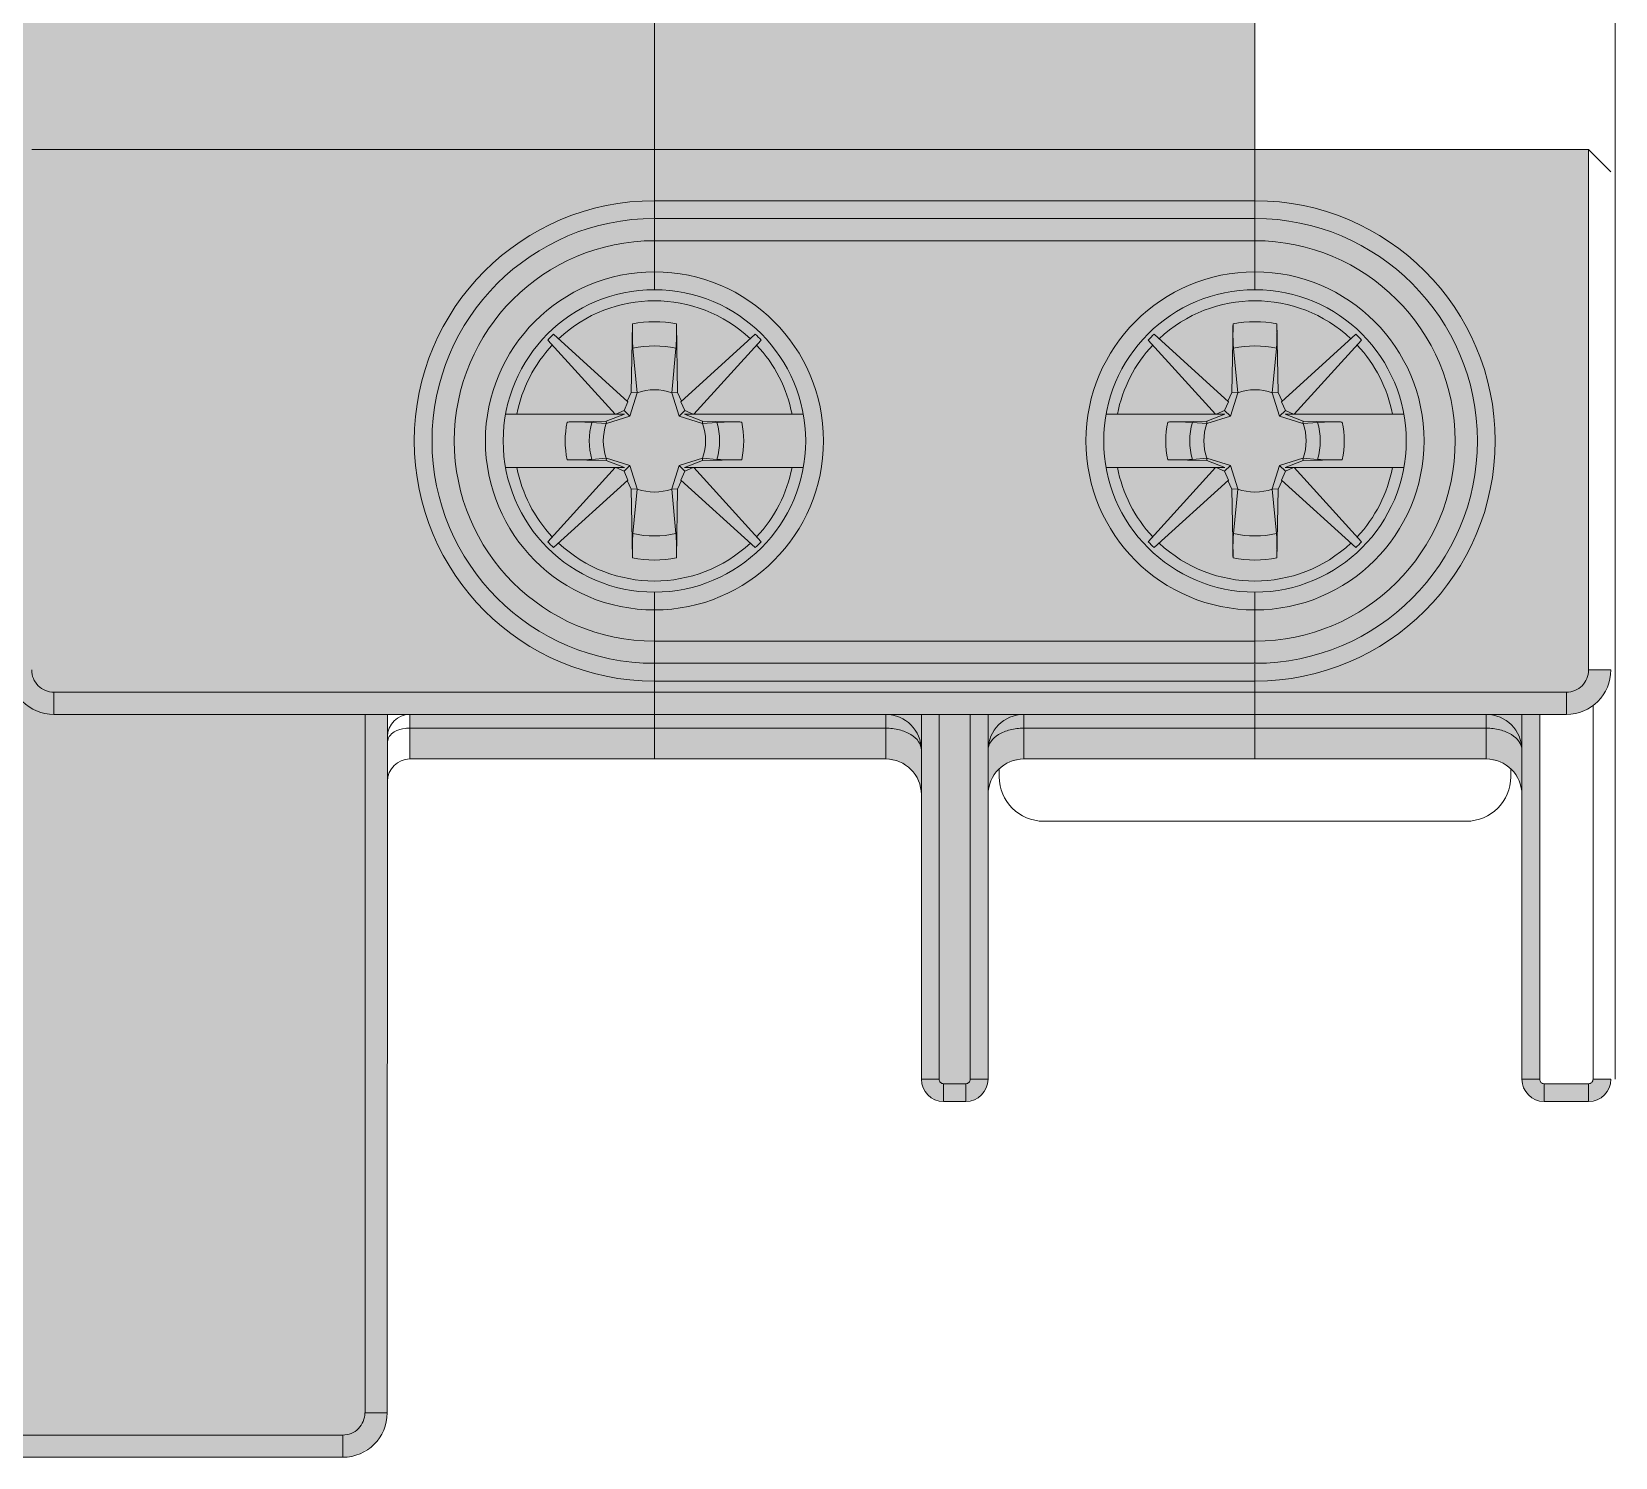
# Model space of a CAD drawing. Header units: millimetres. Extents: x 27500 to 33280, y -10980 to 420.
# Drawn here: x 30123.4 to 30159, y -699.5 to -667.45 of the extents above; entities that cross this region are included whole.
import ezdxf
from ezdxf.enums import TextEntityAlignment as Align

# ---------------------------------------------------------------- set-up
doc = ezdxf.new("R2010")
doc.units = ezdxf.units.MM
for name, color, linetype, lineweight, true_color in [('BODY', 7, 'Continuous', 5, 0xf0f1eb), ('DETAILS', 7, 'Continuous', 5, 0x2f373d), ('MARKING', 7, 'Continuous', 5, 0x2f373d), ('TERMINALS', 7, 'Continuous', 5, 0xa4adb6)]:
    doc.layers.add(name, color=color, linetype=linetype, lineweight=lineweight, true_color=true_color)
doc.layers.add('PARAMETERS', color=7, linetype='Continuous', plot=False)
doc.styles.add('BLOCK_ARIAL', font='arial.ttf')
doc.styles.get("Standard").update_dxf_attribs({"font": 'arial.ttf'})

# ---------------------------------------------------------------- blocks, each defined once
blk = doc.blocks.new('SX_DYN_RCBO_G001')
at = {"layer": 'BODY', "true_color": 0xf0f1eb}
blk.add_hatch(color=7, dxfattribs=at).paths.add_polyline_path([(0.1, 1), (0.1, 13.7), (0.4, 13.7), (0.4, 16.7), (1, 16.7), (0.8, 16.72), (0.61, 16.78), (0.3, 16.983), (0.29, 16.99), (0.08, 17.31), (0.02, 17.5), (0, 17.7), (0, 29), (0, 33.8), (0, 39.54), (0, 39.74), (0, 43.45), (0, 49.75), (0, 53.06), (0.4, 53.06), (0.58, 53.06), (0.6, 53.06), (3.6, 53.06), (3.9, 53.06), (3.9, 53.065), (3.9, 53.07), (13.9, 53.07), (13.9, 53.09), (17.3, 53.09), (17.435, 53.085), (17.53, 53.07), (17.595, 53.06), (17.64, 53.06), (17.645, 53.06), (17.685, 53.065), (17.69, 53.07), (17.695, 53.07), (17.7, 53.07), (17.71, 53.07), (17.73, 53.08), (17.75, 53.09), (17.77, 53.1), (17.785, 53.108), (17.77, 53.115), (17.75, 53.13), (17.725, 53.14), (17.715, 53.148), (17.71, 53.15), (17.7, 53.16), (17.69, 53.16), (17.69, 53.17), (17.61, 53.25), (17.55, 53.34), (17.51, 53.45), (17.5, 53.56), (0.4, 53.56), (0.37, 53.39), (0.29, 53.24), (0.16, 53.13), (0, 53.07), (0, 76.4), (0, 81.2), (0, 92.5), (0.02, 92.7), (0.08, 92.89), (0.29, 93.21), (0.3, 93.217), (0.3, 93.375), (0.3, 93.38), (0.3, 93.41), (0.3, 93.8), (0.35, 94.07), (0.5, 94.3), (0.73, 94.45), (1, 94.5), (8.9, 94.5), (16.9, 94.5), (17.17, 94.45), (17.39, 94.3), (17.392, 94.297), (17.395, 94.295), (17.545, 94.07), (17.6, 93.8), (17.6, 93.41), (17.6, 93.38), (17.6, 93.375), (17.6, 93.217), (17.61, 93.21), (17.82, 92.89), (17.88, 92.7), (17.9, 92.5), (17.92, 92.7), (17.98, 92.89), (18.19, 93.21), (18.2, 93.217), (18.2, 93.375), (18.2, 93.38), (18.2, 93.41), (18.2, 93.8), (18.25, 94.07), (18.4, 94.3), (18.63, 94.45), (18.9, 94.5), (29.3, 94.5), (45.9, 94.5), (52.9, 94.5), (53.17, 94.45), (53.39, 94.3), (53.392, 94.297), (53.395, 94.295), (53.545, 94.07), (53.6, 93.8), (53.6, 93.41), (53.6, 93.38), (53.6, 93.375), (53.6, 93.217), (53.61, 93.21), (53.82, 92.89), (53.88, 92.7), (53.9, 92.5), (53.4, 92.5), (53.4, 80.8), (45.9, 80.8), (45.9, 77.6), (52.7, 77.6), (52.94, 77.58), (53.17, 77.51), (53.37, 77.4), (53.55, 77.25), (53.695, 77.07), (53.737, 76.991), (53.81, 76.87), (53.88, 76.64), (53.9, 76.4), (53.4, 76.4), (53.4, 33.8), (53.9, 33.8), (53.88, 33.56), (53.81, 33.33), (53.737, 33.209), (53.695, 33.13), (53.55, 32.95), (53.37, 32.8), (53.17, 32.69), (52.94, 32.62), (52.7, 32.6), (45.9, 32.6), (45.9, 29.4), (53.4, 29.4), (53.4, 17.7), (53.9, 17.7), (53.88, 17.5), (53.82, 17.31), (53.61, 16.99), (53.29, 16.78), (53.1, 16.72), (52.9, 16.7), (52.3, 16.7), (52.3, 8.5), (52.3, 8.48), (52.31, 8.46), (52.32, 8.44), (52.33, 8.43), (52.34, 8.42), (52.36, 8.41), (52.38, 8.4), (52.4, 8.4), (53.4, 8.4), (53.42, 8.4), (53.44, 8.41), (53.46, 8.42), (53.46, 8.42), (53.47, 8.43), (53.48, 8.44), (53.49, 8.46), (53.5, 8.48), (53.5, 8.5), (53.9, 8.5), (53.86, 8.305), (53.755, 8.145), (53.595, 8.04), (53.4, 8), (52.4, 8), (52.205, 8.04), (52.045, 8.145), (51.94, 8.305), (51.9, 8.5), (51.9, 14.9), (51.835, 15.21), (51.665, 15.465), (51.41, 15.635), (51.1, 15.7), (45.9, 15.7), (40.7, 15.7), (40.39, 15.635), (40.135, 15.465), (39.965, 15.21), (39.9, 14.9), (39.9, 8.5), (39.86, 8.305), (39.755, 8.145), (39.595, 8.04), (39.4, 8), (38.9, 8), (38.705, 8.04), (38.545, 8.145), (38.44, 8.305), (38.4, 8.5), (38.4, 14.9), (38.335, 15.21), (38.165, 15.465), (37.91, 15.635), (37.6, 15.7), (32.4, 15.7), (26.9, 15.7), (26.9, 16.39), (26.9, 16.7), (26.4, 16.7), (26.39, 1), (26.37, 0.8), (26.315, 0.61), (26.185, 0.42), (26.1, 0.29), (25.78, 0.08), (25.595, 0.02), (25.39, 0), (1.09, 0), (0.895, 0.02), (0.71, 0.075), (0.535, 0.17), (0.415, 0.27), (0.39, 0.29), (0.388, 0.293), (0.385, 0.295), (0.26, 0.445), (0.17, 0.615), (0.14, 0.71), (0.11, 0.8), (0.09, 1)])
at = {"layer": 'TERMINALS', "true_color": 0xa4adb6}
for points in [[(37.696, 21.797), (37.659, 21.624), (37.616, 21.452), (37.567, 21.282), (37.513, 21.114), (37.454, 20.948), (37.389, 20.784), (37.318, 20.621), (37.243, 20.462), (37.162, 20.304), (37.076, 20.15), (36.985, 19.998), (36.89, 19.85), (36.789, 19.705), (36.684, 19.563), (36.574, 19.424), (36.46, 19.29), (36.341, 19.159), (36.218, 19.032), (36.091, 18.909), (35.96, 18.79), (35.825, 18.676), (35.687, 18.566), (35.545, 18.461), (35.4, 18.36), (35.251, 18.264), (35.1, 18.173), (34.945, 18.088), (34.788, 18.007), (34.628, 17.931), (34.466, 17.861), (34.302, 17.796), (34.136, 17.737), (33.967, 17.683), (33.797, 17.634), (33.626, 17.591), (33.453, 17.554), (33.279, 17.522), (33.105, 17.496), (32.929, 17.476), (32.753, 17.462), (32.576, 17.453), (32.4, 17.45), (32.223, 17.453), (32.047, 17.462), (31.87, 17.476), (31.695, 17.496), (31.52, 17.522), (31.346, 17.554), (31.174, 17.591), (31.002, 17.634), (30.832, 17.683), (30.664, 17.737), (30.498, 17.796), (30.333, 17.861), (30.171, 17.931), (30.011, 18.007), (29.854, 18.088), (29.7, 18.173), (29.548, 18.264), (29.4, 18.36), (29.254, 18.461), (29.112, 18.566), (28.974, 18.676), (28.839, 18.79), (28.708, 18.909), (28.581, 19.032), (28.459, 19.159), (28.34, 19.29), (28.226, 19.424), (28.116, 19.563), (28.01, 19.705), (27.91, 19.85), (27.814, 19.998), (27.723, 20.15), (27.637, 20.304), (27.557, 20.462), (27.481, 20.621), (27.411, 20.784), (27.346, 20.948), (27.286, 21.114), (27.232, 21.282), (27.184, 21.452), (27.141, 21.624), (27.104, 21.797), (27.072, 21.97), (27.046, 22.145), (27.026, 22.321), (27.011, 22.497), (27.003, 22.673), (27, 22.85), (27.003, 23.027), (27.011, 23.203), (27.026, 23.379), (27.046, 23.555), (27.072, 23.73), (27.104, 23.904), (27.141, 24.076), (27.184, 24.248), (27.232, 24.418), (27.286, 24.586), (27.346, 24.752), (27.411, 24.917), (27.481, 25.079), (27.557, 25.238), (27.637, 25.396), (27.723, 25.55), (27.814, 25.702), (27.91, 25.85), (28.01, 25.995), (28.116, 26.137), (28.226, 26.276), (28.34, 26.41), (28.459, 26.541), (28.581, 26.668), (28.708, 26.791), (28.839, 26.91), (28.974, 27.024), (29.112, 27.134), (29.254, 27.239), (29.4, 27.34), (29.548, 27.436), (29.7, 27.527), (29.854, 27.612), (30.011, 27.693), (30.171, 27.769), (30.333, 27.839), (30.498, 27.904), (30.664, 27.963), (30.832, 28.018), (31.002, 28.066), (31.174, 28.109), (31.346, 28.146), (31.52, 28.178), (31.695, 28.204), (31.87, 28.224), (32.047, 28.238), (32.223, 28.247), (32.4, 28.25), (32.576, 28.247), (32.753, 28.238), (32.929, 28.224), (33.105, 28.204), (33.279, 28.178), (33.453, 28.146), (33.626, 28.109), (33.797, 28.066), (33.967, 28.018), (34.136, 27.963), (34.302, 27.904), (34.466, 27.839), (34.628, 27.769), (34.788, 27.693), (34.945, 27.612), (35.1, 27.527), (35.251, 27.436), (35.4, 27.34), (35.545, 27.239), (35.687, 27.134), (35.825, 27.024), (35.96, 26.91), (36.091, 26.791), (36.218, 26.668), (36.341, 26.541), (36.46, 26.41), (36.574, 26.276), (36.684, 26.137), (36.789, 25.995), (36.89, 25.85), (36.985, 25.702), (37.076, 25.55), (37.162, 25.396), (37.243, 25.238), (37.318, 25.079), (37.389, 24.917), (37.454, 24.752), (37.513, 24.586), (37.567, 24.418), (37.616, 24.248), (37.659, 24.076), (37.696, 23.904), (37.728, 23.73), (37.754, 23.555), (37.774, 23.379), (37.788, 23.203), (37.797, 23.027), (37.8, 22.85), (37.797, 22.673), (37.788, 22.497), (37.774, 22.321), (37.754, 22.145), (37.728, 21.97)], [(51.159, 21.624), (51.116, 21.452), (51.067, 21.282), (51.013, 21.114), (50.954, 20.948), (50.889, 20.784), (50.818, 20.621), (50.743, 20.462), (50.662, 20.304), (50.576, 20.15), (50.485, 19.998), (50.39, 19.85), (50.289, 19.705), (50.184, 19.563), (50.074, 19.424), (49.96, 19.29), (49.841, 19.159), (49.718, 19.032), (49.591, 18.909), (49.46, 18.79), (49.325, 18.676), (49.187, 18.566), (49.045, 18.461), (48.9, 18.36), (48.751, 18.264), (48.6, 18.173), (48.445, 18.088), (48.288, 18.007), (48.128, 17.931), (47.966, 17.861), (47.802, 17.796), (47.636, 17.737), (47.467, 17.683), (47.297, 17.634), (47.126, 17.591), (46.953, 17.554), (46.779, 17.522), (46.605, 17.496), (46.429, 17.476), (46.253, 17.462), (46.076, 17.453), (45.9, 17.45), (45.723, 17.453), (45.547, 17.462), (45.37, 17.476), (45.195, 17.496), (45.02, 17.522), (44.846, 17.554), (44.674, 17.591), (44.502, 17.634), (44.332, 17.683), (44.164, 17.737), (43.998, 17.796), (43.833, 17.861), (43.671, 17.931), (43.511, 18.007), (43.354, 18.088), (43.2, 18.173), (43.048, 18.264), (42.9, 18.36), (42.754, 18.461), (42.612, 18.566), (42.474, 18.676), (42.339, 18.79), (42.208, 18.909), (42.081, 19.032), (41.959, 19.159), (41.84, 19.29), (41.726, 19.424), (41.616, 19.563), (41.51, 19.705), (41.41, 19.85), (41.314, 19.998), (41.223, 20.15), (41.137, 20.304), (41.057, 20.462), (40.981, 20.621), (40.911, 20.784), (40.846, 20.948), (40.786, 21.114), (40.732, 21.282), (40.684, 21.452), (40.641, 21.624), (40.604, 21.797), (40.572, 21.97), (40.546, 22.145), (40.526, 22.321), (40.511, 22.497), (40.503, 22.673), (40.5, 22.85), (40.503, 23.027), (40.511, 23.203), (40.526, 23.379), (40.546, 23.555), (40.572, 23.73), (40.604, 23.904), (40.641, 24.076), (40.684, 24.248), (40.732, 24.418), (40.786, 24.586), (40.846, 24.752), (40.911, 24.917), (40.981, 25.079), (41.057, 25.238), (41.137, 25.396), (41.223, 25.55), (41.314, 25.702), (41.41, 25.85), (41.51, 25.995), (41.616, 26.137), (41.726, 26.276), (41.84, 26.41), (41.959, 26.541), (42.081, 26.668), (42.208, 26.791), (42.339, 26.91), (42.474, 27.024), (42.612, 27.134), (42.754, 27.239), (42.9, 27.34), (43.048, 27.436), (43.2, 27.527), (43.354, 27.612), (43.511, 27.693), (43.671, 27.769), (43.833, 27.839), (43.998, 27.904), (44.164, 27.963), (44.332, 28.018), (44.502, 28.066), (44.674, 28.109), (44.846, 28.146), (45.02, 28.178), (45.195, 28.204), (45.37, 28.224), (45.547, 28.238), (45.723, 28.247), (45.9, 28.25), (46.076, 28.247), (46.253, 28.238), (46.429, 28.224), (46.605, 28.204), (46.779, 28.178), (46.953, 28.146), (47.126, 28.109), (47.297, 28.066), (47.467, 28.018), (47.636, 27.963), (47.802, 27.904), (47.966, 27.839), (48.128, 27.769), (48.288, 27.693), (48.445, 27.612), (48.6, 27.527), (48.751, 27.436), (48.9, 27.34), (49.045, 27.239), (49.187, 27.134), (49.325, 27.024), (49.46, 26.91), (49.591, 26.791), (49.718, 26.668), (49.841, 26.541), (49.96, 26.41), (50.074, 26.276), (50.184, 26.137), (50.289, 25.995), (50.39, 25.85), (50.485, 25.702), (50.576, 25.55), (50.662, 25.396), (50.743, 25.238), (50.818, 25.079), (50.889, 24.917), (50.954, 24.752), (51.013, 24.586), (51.067, 24.418), (51.116, 24.248), (51.159, 24.076), (51.196, 23.904), (51.228, 23.73), (51.254, 23.555), (51.274, 23.379), (51.288, 23.203), (51.297, 23.027), (51.3, 22.85), (51.297, 22.673), (51.288, 22.497), (51.274, 22.321), (51.254, 22.145), (51.228, 21.97), (51.196, 21.797)]]:
    blk.add_hatch(color=253, dxfattribs=at).paths.add_polyline_path(points)
at = {"layer": 'DETAILS', "color": 250, "linetype": 'ByBlock', "lineweight": 5, "true_color": 0x2f373d}
for p, q in [((45.9, 26.25), (45.9, 94.5)), ((54, 92.5), (54, 8.5)), ((32.4, 33.6), (32.4, 27.868)), ((18.4, 29.4), (53.4, 29.4)), ((53.4, 17.7), (53.4, 29.4)), ((53.4, 29.4), (53.9, 28.9)), ((32.4, 28.25), (45.9, 28.25)), ((32.4, 26.25), (32.4, 27.85)), ((45.9, 27.85), (32.4, 27.85)), ((45.9, 27.35), (32.4, 27.35)), ((31.907, 25.482), (31.88, 23.936)), ((32.92, 23.936), (32.893, 25.482)), ((45.407, 25.482), (45.38, 23.936)), ((46.42, 23.936), (46.393, 25.482)), ((31.516, 23.45), (30.002, 25.117)), ((31.804, 23.729), (30.133, 25.248)), ((32.011, 23.932), (31.916, 24.931)), ((32.789, 23.932), (32.883, 24.931)), ((34.667, 25.248), (32.995, 23.729)), ((33.283, 23.45), (34.798, 25.117)), ((45.016, 23.45), (43.502, 25.117)), ((45.304, 23.729), (43.633, 25.248)), ((45.511, 23.932), (45.416, 24.931)), ((46.289, 23.932), (46.383, 24.931)), ((48.167, 25.248), (46.495, 23.729)), ((46.783, 23.45), (48.298, 25.117)), ((31.88, 23.936), (31.789, 23.743)), ((31.846, 23.403), (32.011, 23.928)), ((32.011, 23.928), (31.88, 23.936)), ((32.011, 23.928), (32.011, 23.932)), ((32.789, 23.928), (32.92, 23.936)), ((32.789, 23.932), (32.789, 23.928)), ((32.953, 23.403), (32.789, 23.928)), ((33.01, 23.743), (32.92, 23.936)), ((45.38, 23.936), (45.289, 23.743)), ((45.346, 23.403), (45.511, 23.928)), ((45.511, 23.928), (45.38, 23.936)), ((45.511, 23.928), (45.511, 23.932)), ((46.42, 23.936), (46.289, 23.928)), ((46.289, 23.932), (46.289, 23.928)), ((46.453, 23.403), (46.289, 23.928)), ((46.51, 23.743), (46.42, 23.936)), ((31.717, 23.533), (31.53, 23.45)), ((31.804, 23.729), (31.717, 23.533)), ((31.717, 23.533), (31.846, 23.403)), ((32.953, 23.403), (33.083, 23.533)), ((33.083, 23.533), (32.995, 23.729)), ((33.269, 23.45), (33.083, 23.533)), ((45.217, 23.533), (45.03, 23.45)), ((45.304, 23.729), (45.217, 23.533)), ((45.346, 23.403), (45.217, 23.533)), ((46.453, 23.403), (46.583, 23.533)), ((46.583, 23.533), (46.495, 23.729)), ((46.769, 23.45), (46.583, 23.533)), ((29.068, 23.45), (31.516, 23.45)), ((31.318, 23.294), (30.438, 23.275)), ((30.994, 23.267), (31.317, 23.239)), ((31.321, 23.239), (31.317, 23.239)), ((31.725, 23.45), (31.318, 23.294)), ((31.318, 23.294), (31.321, 23.239)), ((31.846, 23.403), (31.321, 23.239)), ((31.507, 23.46), (31.485, 23.45)), ((31.53, 23.45), (31.516, 23.45)), ((31.725, 23.45), (31.53, 23.45)), ((32.953, 23.403), (33.478, 23.239)), ((33.481, 23.294), (33.075, 23.45)), ((33.075, 23.45), (35.732, 23.45)), ((33.315, 23.45), (33.292, 23.46)), ((33.481, 23.294), (33.478, 23.239)), ((33.478, 23.239), (33.482, 23.239)), ((34.361, 23.275), (33.481, 23.294)), ((33.482, 23.239), (33.805, 23.267)), ((42.568, 23.45), (45.016, 23.45)), ((44.818, 23.294), (43.938, 23.275)), ((44.494, 23.267), (44.817, 23.239)), ((44.821, 23.239), (44.817, 23.239)), ((45.225, 23.45), (44.818, 23.294)), ((44.818, 23.294), (44.821, 23.239)), ((45.346, 23.403), (44.821, 23.239)), ((45.007, 23.46), (44.985, 23.45)), ((45.03, 23.45), (45.016, 23.45)), ((45.03, 23.45), (45.225, 23.45)), ((46.453, 23.403), (46.978, 23.239)), ((46.981, 23.294), (46.575, 23.45)), ((46.575, 23.45), (49.232, 23.45)), ((46.815, 23.45), (46.792, 23.46)), ((46.981, 23.294), (46.978, 23.239)), ((46.978, 23.239), (46.982, 23.239)), ((47.861, 23.275), (46.981, 23.294)), ((46.982, 23.239), (47.305, 23.267)), ((31.317, 22.461), (30.994, 22.433)), ((31.321, 22.461), (31.317, 22.461)), ((31.318, 22.406), (31.321, 22.461)), ((31.846, 22.297), (31.321, 22.461)), ((32.953, 22.297), (33.478, 22.461)), ((33.481, 22.406), (33.478, 22.461)), ((33.478, 22.461), (33.482, 22.461)), ((33.805, 22.433), (33.482, 22.461)), ((44.817, 22.461), (44.494, 22.433)), ((44.821, 22.461), (44.817, 22.461)), ((44.818, 22.406), (44.821, 22.461)), ((45.346, 22.297), (44.821, 22.461)), ((46.453, 22.297), (46.978, 22.461)), ((46.981, 22.406), (46.978, 22.461)), ((46.978, 22.461), (46.982, 22.461)), ((47.305, 22.433), (46.982, 22.461)), ((29.067, 22.25), (31.725, 22.25)), ((30.002, 20.583), (31.516, 22.25)), ((30.438, 22.426), (31.318, 22.406)), ((31.318, 22.406), (31.725, 22.25)), ((31.485, 22.25), (31.507, 22.24)), ((31.53, 22.25), (31.717, 22.167)), ((31.846, 22.297), (31.717, 22.167)), ((31.717, 22.167), (31.804, 21.971)), ((31.846, 22.297), (32.011, 21.772)), ((32.953, 22.297), (32.789, 21.772)), ((32.953, 22.297), (33.083, 22.167)), ((32.995, 21.971), (33.083, 22.167)), ((33.075, 22.25), (33.481, 22.406)), ((33.269, 22.25), (33.075, 22.25)), ((33.083, 22.167), (33.269, 22.25)), ((33.269, 22.25), (33.283, 22.25)), ((34.798, 20.583), (33.283, 22.25)), ((33.283, 22.25), (35.732, 22.25)), ((33.292, 22.24), (33.315, 22.25)), ((33.481, 22.406), (34.361, 22.426)), ((42.567, 22.25), (45.225, 22.25)), ((43.502, 20.583), (45.016, 22.25)), ((43.938, 22.426), (44.818, 22.406)), ((44.818, 22.406), (45.225, 22.25)), ((44.985, 22.25), (45.007, 22.24)), ((45.03, 22.25), (45.217, 22.167)), ((45.346, 22.297), (45.217, 22.167)), ((45.217, 22.167), (45.304, 21.971)), ((45.346, 22.297), (45.511, 21.772)), ((46.453, 22.297), (46.289, 21.772)), ((46.583, 22.167), (46.453, 22.297)), ((46.495, 21.971), (46.583, 22.167)), ((46.575, 22.25), (46.981, 22.406)), ((46.575, 22.25), (46.769, 22.25)), ((46.583, 22.167), (46.769, 22.25)), ((46.769, 22.25), (46.783, 22.25)), ((48.298, 20.583), (46.783, 22.25)), ((46.783, 22.25), (49.232, 22.25)), ((46.792, 22.24), (46.815, 22.25)), ((46.981, 22.406), (47.861, 22.426)), ((30.133, 20.452), (31.804, 21.971)), ((31.789, 21.957), (31.88, 21.764)), ((31.88, 21.764), (32.011, 21.772)), ((31.88, 21.764), (31.907, 20.218)), ((32.011, 21.768), (31.916, 20.769)), ((32.011, 21.768), (32.011, 21.772)), ((32.789, 21.772), (32.92, 21.764)), ((32.789, 21.772), (32.789, 21.768)), ((32.789, 21.768), (32.883, 20.769)), ((32.893, 20.218), (32.92, 21.764)), ((32.92, 21.764), (33.01, 21.957)), ((32.995, 21.971), (34.667, 20.452)), ((43.633, 20.452), (45.304, 21.971)), ((45.289, 21.957), (45.38, 21.764)), ((45.511, 21.772), (45.38, 21.764)), ((45.38, 21.764), (45.407, 20.218)), ((45.511, 21.768), (45.416, 20.769)), ((45.511, 21.768), (45.511, 21.772)), ((46.289, 21.772), (46.42, 21.764)), ((46.289, 21.772), (46.289, 21.768)), ((46.289, 21.768), (46.383, 20.769)), ((46.393, 20.218), (46.42, 21.764)), ((46.42, 21.764), (46.51, 21.957)), ((46.495, 21.971), (48.167, 20.452)), ((32.4, 15.7), (32.4, 19.45)), ((45.9, 17.85), (45.9, 19.45)), ((45.9, 18.35), (32.4, 18.35)), ((45.9, 17.85), (32.4, 17.85)), ((45.9, 17.832), (45.9, 15.7)), ((45.9, 17.45), (32.4, 17.45)), ((53.4, 17.7), (53.9, 17.7)), ((18.9, 17.2), (18.9, 16.7)), ((18.9, 17.2), (52.9, 17.2)), ((52.9, 16.7), (52.9, 17.2)), ((53.5, 16.9), (53.5, 8.5)), ((18.9, 16.7), (52.9, 16.7)), ((25.9, 1), (25.9, 16.7)), ((26.392, 1), (26.4, 16.7)), ((26.9, 16.7), (26.9, 15.7)), ((26.9, 16.392), (37.6, 16.392)), ((37.6, 15.7), (37.6, 16.7)), ((38.4, 16.7), (38.4, 8.5)), ((38.8, 8.5), (38.8, 16.7)), ((39.5, 16.7), (39.5, 8.5)), ((39.9, 8.5), (39.9, 16.7)), ((40.7, 16.7), (40.7, 15.7)), ((51.1, 16.392), (40.7, 16.392)), ((51.1, 15.7), (51.1, 16.7)), ((51.9, 16.7), (51.9, 8.5)), ((52.3, 8.5), (52.3, 16.7)), ((26.9, 15.7), (37.6, 15.7)), ((40.7, 15.7), (51.1, 15.7)), ((40.15, 15.3), (40.15, 15.467)), ((51.65, 15.3), (51.65, 15.467)), ((50.65, 14.3), (41.15, 14.3)), ((38.4, 8.5), (38.8, 8.5)), ((38.9, 8.4), (38.9, 8)), ((39.4, 8.4), (38.9, 8.4)), ((39.4, 8), (39.4, 8.4)), ((39.5, 8.5), (39.9, 8.5)), ((51.9, 8.5), (52.3, 8.5)), ((52.4, 8.4), (52.4, 8)), ((53.4, 8.4), (52.4, 8.4)), ((53.4, 8), (53.4, 8.4)), ((53.5, 8.5), (53.9, 8.5)), ((39.4, 8), (38.9, 8)), ((53.4, 8), (52.4, 8)), ((25.892, 1), (26.392, 1)), ((1.092, 0.5), (25.392, 0.5)), ((25.392, 0), (25.392, 0.5)), ((1.092, 0), (25.392, 0))]:
    blk.add_line(p, q, dxfattribs=at)
for centre, radius in [((32.4, 22.85), 3.8), ((45.9, 22.85), 3.8), ((32.4, 22.85), 3.4), ((45.9, 22.85), 3.4)]:
    blk.add_circle(centre, radius, dxfattribs=at)
for centre, radius, start, end in [((32.4, 22.85), 5.4, 90, 270), ((45.9, 22.85), 5.4, 270, 90), ((32.4, 22.85), 5, 90, 270), ((45.9, 22.85), 5, 270.0008, 89.9992), ((32.4, 22.85), 4.5, 90, 270), ((45.9, 22.85), 4.5, 270.0009, 89.9991), ((32.4, 22.85), 3.15, 46.8192, 133.1808), ((45.9, 22.85), 3.15, 46.8192, 133.1808), ((32.4, 22.85), 2.678, 79.3857, 100.6143), ((45.9, 22.85), 2.678, 79.3857, 100.6143), ((32.4, 22.85), 3.15, 136.8192, 169.0194), ((32.4, 22.85), 3.3, 133.3882, 136.6118), ((32.4, 22.85), 2.137, 76.9201, 103.0799), ((32.4, 22.85), 3.3, 43.3882, 46.6118), ((32.4, 22.85), 3.15, 10.9806, 43.1808), ((45.9, 22.85), 3.15, 136.8192, 169.0194), ((45.9, 22.85), 3.3, 133.3882, 136.6118), ((45.9, 22.85), 2.137, 76.9201, 103.0799), ((45.9, 22.85), 3.3, 43.3882, 46.6118), ((45.9, 22.85), 3.15, 10.9806, 43.1808), ((32.4, 22.85), 1.15, 70.2414, 109.7586), ((45.9, 22.85), 1.15, 70.2414, 109.7586), ((32.4, 22.85), 2.007, 167.7891, 192.2109), ((32.4, 22.85), 1.466, 163.4675, 196.5325), ((32.4, 22.85), 1.15, 160.2414, 199.7586), ((32.4, 22.85), 1.15, 340.2414, 19.7586), ((32.4, 22.85), 1.466, 343.4675, 16.5325), ((32.4, 22.85), 2.007, 347.7891, 12.2109), ((45.9, 22.85), 2.007, 167.7891, 192.2109), ((45.9, 22.85), 1.466, 163.4675, 196.5325), ((45.9, 22.85), 1.15, 160.2414, 199.7586), ((45.9, 22.85), 1.15, 340.2414, 19.7586), ((45.9, 22.85), 1.466, 343.4675, 16.5325), ((45.9, 22.85), 2.007, 347.7891, 12.2109), ((32.4, 22.85), 3.15, 190.9806, 223.1808), ((32.4, 22.85), 3.15, 316.8192, 349.0194), ((45.9, 22.85), 3.15, 190.9806, 223.1808), ((45.9, 22.85), 3.15, 316.8192, 349.0194), ((32.4, 22.85), 1.15, 250.2414, 289.7586), ((45.9, 22.85), 1.15, 250.2414, 289.7586), ((32.4, 22.85), 2.137, 256.9201, 283.0799), ((45.9, 22.85), 2.137, 256.9201, 283.0799), ((32.4, 22.85), 3.3, 223.3882, 226.6118), ((32.4, 22.85), 3.15, 226.8192, 313.1808), ((32.4, 22.85), 3.3, 313.3882, 316.6118), ((45.9, 22.85), 3.3, 223.3882, 226.6118), ((45.9, 22.85), 3.15, 226.8192, 313.1808), ((45.9, 22.85), 3.3, 313.3882, 316.6118), ((32.4, 22.85), 2.678, 259.3857, 280.6143), ((45.9, 22.85), 2.678, 259.3857, 280.6143), ((18.9, 17.7), 1, 180, 270), ((18.9, 17.7), 0.5, 180.0013, 270.0173), ((52.9, 17.7), 1, 270, 360), ((52.9, 17.7), 0.5, 270.0017, 0.0272), ((26.9, 16.2), 0.5, 90, 180), ((37.6, 15.9), 0.8, 0, 90), ((40.7, 15.9), 0.8, 90, 180), ((51.1, 15.9), 0.8, 0, 90), ((26.9, 15.2), 0.5, 90, 180), ((37.6, 14.9), 0.8, 0, 90), ((40.7, 14.9), 0.8, 90, 180), ((51.1, 14.9), 0.8, 0, 90), ((41.15, 15.3), 1, 180, 270), ((50.65, 15.3), 1, 270, 0), ((38.9, 8.5), 0.5, 180, 270), ((38.9, 8.5), 0.1, 179.9751, 270.0417), ((39.4, 8.5), 0.5, 270, 360), ((39.4, 8.5), 0.1, 269.9584, 0.0523), ((52.4, 8.5), 0.5, 180, 270), ((52.4, 8.5), 0.1, 179.9751, 270.0417), ((53.4, 8.5), 0.5, 270, 0), ((53.4, 8.5), 0.1, 269.9584, 0.0523), ((25.392, 1), 1, 270, 360), ((25.392, 1), 0.5, 270.0018, 0.0293)]:
    blk.add_arc(centre, radius, start, end, dxfattribs=at)
for points, knots in [([(31.907, 25.482), (31.906, 25.454), (31.905, 25.411), (31.905, 25.355), (31.905, 25.314), (31.905, 25.273), (31.905, 25.233), (31.905, 25.195), (31.906, 25.158), (31.907, 25.122), (31.908, 25.089), (31.909, 25.057), (31.91, 25.027), (31.911, 25.004), (31.912, 24.986), (31.913, 24.974), (31.914, 24.962), (31.914, 24.951), (31.915, 24.941), (31.916, 24.935), (31.916, 24.931)], [0, 0, 0, 0, 0.154461, 0.230782, 0.306023, 0.379826, 0.451835, 0.521702, 0.58908, 0.653631, 0.715022, 0.772933, 0.827053, 0.877086, 0.900482, 0.922754, 0.943872, 0.963805, 0.982525, 1, 1, 1, 1]), ([(32.883, 24.931), (32.884, 24.935), (32.884, 24.941), (32.885, 24.951), (32.886, 24.962), (32.887, 24.974), (32.888, 24.986), (32.889, 25.004), (32.89, 25.027), (32.891, 25.057), (32.892, 25.089), (32.893, 25.122), (32.894, 25.158), (32.894, 25.195), (32.894, 25.233), (32.895, 25.273), (32.895, 25.314), (32.895, 25.355), (32.894, 25.411), (32.894, 25.454), (32.893, 25.482)], [0, 0, 0, 0, 0.017475, 0.036195, 0.056128, 0.077246, 0.099518, 0.122914, 0.172947, 0.227067, 0.284977, 0.346369, 0.41092, 0.478298, 0.548165, 0.620174, 0.693977, 0.769218, 0.845539, 1, 1, 1, 1]), ([(45.407, 25.482), (45.406, 25.454), (45.405, 25.411), (45.405, 25.355), (45.405, 25.314), (45.405, 25.273), (45.405, 25.233), (45.405, 25.195), (45.406, 25.158), (45.407, 25.122), (45.408, 25.089), (45.409, 25.057), (45.41, 25.027), (45.411, 25.004), (45.412, 24.986), (45.413, 24.974), (45.414, 24.962), (45.414, 24.951), (45.415, 24.941), (45.416, 24.935), (45.416, 24.931)], [0, 0, 0, 0, 0.154461, 0.230782, 0.306023, 0.379826, 0.451835, 0.521702, 0.58908, 0.653631, 0.715022, 0.772933, 0.827053, 0.877086, 0.900482, 0.922754, 0.943872, 0.963805, 0.982525, 1, 1, 1, 1]), ([(46.383, 24.931), (46.384, 24.935), (46.384, 24.941), (46.385, 24.951), (46.386, 24.962), (46.387, 24.974), (46.388, 24.986), (46.389, 25.004), (46.39, 25.027), (46.391, 25.057), (46.392, 25.089), (46.393, 25.122), (46.394, 25.158), (46.394, 25.195), (46.394, 25.233), (46.395, 25.273), (46.395, 25.314), (46.395, 25.355), (46.394, 25.411), (46.394, 25.454), (46.393, 25.482)], [0, 0, 0, 0, 0.017475, 0.036195, 0.056128, 0.077246, 0.099518, 0.122914, 0.172947, 0.227067, 0.284977, 0.346369, 0.41092, 0.478298, 0.548165, 0.620174, 0.693977, 0.769218, 0.845539, 1, 1, 1, 1]), ([(30.438, 23.275), (30.452, 23.275), (30.481, 23.275), (30.524, 23.276), (30.566, 23.277), (30.608, 23.277), (30.649, 23.277), (30.689, 23.277), (30.727, 23.277), (30.765, 23.276), (30.801, 23.276), (30.835, 23.275), (30.862, 23.274), (30.883, 23.274), (30.902, 23.273), (30.921, 23.272), (30.939, 23.271), (30.951, 23.27), (30.963, 23.27), (30.974, 23.269), (30.984, 23.268), (30.991, 23.267), (30.994, 23.267)], [0, 0, 0, 0, 0.077063, 0.153878, 0.230026, 0.305089, 0.37871, 0.450566, 0.520336, 0.587689, 0.652281, 0.713768, 0.77182, 0.799462, 0.826132, 0.876402, 0.899929, 0.922334, 0.94358, 0.963631, 0.982449, 1, 1, 1, 1]), ([(34.361, 23.275), (34.347, 23.275), (34.319, 23.275), (34.276, 23.276), (34.234, 23.277), (34.192, 23.277), (34.151, 23.277), (34.111, 23.277), (34.072, 23.277), (34.035, 23.276), (33.999, 23.276), (33.965, 23.275), (33.933, 23.274), (33.902, 23.273), (33.879, 23.272), (33.861, 23.271), (33.848, 23.27), (33.837, 23.27), (33.825, 23.269), (33.815, 23.268), (33.808, 23.267), (33.805, 23.267)], [0, 0, 0, 0, 0.077095, 0.153909, 0.230021, 0.305042, 0.378642, 0.450494, 0.520264, 0.587612, 0.652197, 0.713685, 0.771742, 0.826058, 0.876337, 0.899872, 0.922287, 0.943544, 0.963607, 0.982438, 1, 1, 1, 1]), ([(43.938, 23.275), (43.952, 23.275), (43.981, 23.275), (44.024, 23.276), (44.066, 23.277), (44.108, 23.277), (44.149, 23.277), (44.189, 23.277), (44.227, 23.277), (44.265, 23.276), (44.301, 23.276), (44.335, 23.275), (44.362, 23.274), (44.383, 23.274), (44.402, 23.273), (44.421, 23.272), (44.439, 23.271), (44.451, 23.27), (44.463, 23.27), (44.474, 23.269), (44.484, 23.268), (44.491, 23.267), (44.494, 23.267)], [0, 0, 0, 0, 0.077063, 0.153878, 0.230026, 0.305089, 0.37871, 0.450566, 0.520336, 0.587689, 0.652281, 0.713768, 0.77182, 0.799462, 0.826132, 0.876402, 0.899929, 0.922334, 0.94358, 0.963631, 0.982449, 1, 1, 1, 1]), ([(47.861, 23.275), (47.847, 23.275), (47.819, 23.275), (47.776, 23.276), (47.734, 23.277), (47.692, 23.277), (47.651, 23.277), (47.611, 23.277), (47.572, 23.277), (47.535, 23.276), (47.499, 23.276), (47.465, 23.275), (47.433, 23.274), (47.402, 23.273), (47.379, 23.272), (47.361, 23.271), (47.348, 23.27), (47.337, 23.27), (47.325, 23.269), (47.315, 23.268), (47.308, 23.267), (47.305, 23.267)], [0, 0, 0, 0, 0.077095, 0.153909, 0.230021, 0.305042, 0.378642, 0.450494, 0.520264, 0.587612, 0.652197, 0.713685, 0.771742, 0.826058, 0.876337, 0.899872, 0.922287, 0.943544, 0.963607, 0.982438, 1, 1, 1, 1]), ([(30.438, 22.426), (30.452, 22.425), (30.481, 22.425), (30.524, 22.424), (30.566, 22.423), (30.608, 22.423), (30.649, 22.423), (30.688, 22.423), (30.727, 22.423), (30.765, 22.424), (30.801, 22.424), (30.835, 22.425), (30.867, 22.426), (30.897, 22.427), (30.921, 22.428), (30.939, 22.429), (30.951, 22.43), (30.963, 22.43), (30.974, 22.431), (30.984, 22.432), (30.991, 22.433), (30.994, 22.433)], [0, 0, 0, 0, 0.077095, 0.153909, 0.230021, 0.305042, 0.378642, 0.450494, 0.520264, 0.587612, 0.652197, 0.713685, 0.771742, 0.826058, 0.876337, 0.899872, 0.922287, 0.943544, 0.963607, 0.982438, 1, 1, 1, 1]), ([(34.361, 22.426), (34.347, 22.425), (34.319, 22.425), (34.276, 22.424), (34.234, 22.423), (34.192, 22.423), (34.151, 22.423), (34.111, 22.423), (34.072, 22.423), (34.035, 22.424), (33.999, 22.424), (33.965, 22.425), (33.937, 22.426), (33.917, 22.426), (33.897, 22.427), (33.879, 22.428), (33.861, 22.429), (33.848, 22.43), (33.837, 22.43), (33.825, 22.431), (33.815, 22.432), (33.808, 22.433), (33.805, 22.433)], [0, 0, 0, 0, 0.077063, 0.153878, 0.230026, 0.305089, 0.37871, 0.450566, 0.520336, 0.587689, 0.652281, 0.713768, 0.77182, 0.799462, 0.826132, 0.876402, 0.899929, 0.922334, 0.94358, 0.963631, 0.982449, 1, 1, 1, 1]), ([(43.938, 22.426), (43.952, 22.425), (43.981, 22.425), (44.024, 22.424), (44.066, 22.423), (44.108, 22.423), (44.149, 22.423), (44.188, 22.423), (44.227, 22.423), (44.265, 22.424), (44.301, 22.424), (44.335, 22.425), (44.367, 22.426), (44.397, 22.427), (44.421, 22.428), (44.439, 22.429), (44.451, 22.43), (44.463, 22.43), (44.474, 22.431), (44.484, 22.432), (44.491, 22.433), (44.494, 22.433)], [0, 0, 0, 0, 0.077095, 0.153909, 0.230021, 0.305042, 0.378642, 0.450494, 0.520264, 0.587612, 0.652197, 0.713685, 0.771742, 0.826058, 0.876337, 0.899872, 0.922287, 0.943544, 0.963607, 0.982438, 1, 1, 1, 1]), ([(47.861, 22.426), (47.847, 22.425), (47.819, 22.425), (47.776, 22.424), (47.734, 22.423), (47.692, 22.423), (47.651, 22.423), (47.611, 22.423), (47.572, 22.423), (47.535, 22.424), (47.499, 22.424), (47.465, 22.425), (47.437, 22.426), (47.417, 22.426), (47.397, 22.427), (47.379, 22.428), (47.361, 22.429), (47.348, 22.43), (47.337, 22.43), (47.325, 22.431), (47.315, 22.432), (47.308, 22.433), (47.305, 22.433)], [0, 0, 0, 0, 0.077063, 0.153878, 0.230026, 0.305089, 0.37871, 0.450566, 0.520336, 0.587689, 0.652281, 0.713768, 0.77182, 0.799462, 0.826132, 0.876402, 0.899929, 0.922334, 0.94358, 0.963631, 0.982449, 1, 1, 1, 1]), ([(31.916, 20.769), (31.916, 20.766), (31.915, 20.759), (31.914, 20.749), (31.914, 20.738), (31.913, 20.726), (31.912, 20.714), (31.911, 20.696), (31.91, 20.673), (31.909, 20.643), (31.908, 20.611), (31.907, 20.578), (31.906, 20.542), (31.905, 20.505), (31.905, 20.467), (31.905, 20.427), (31.905, 20.386), (31.905, 20.345), (31.905, 20.289), (31.906, 20.246), (31.907, 20.218)], [0, 0, 0, 0, 0.017475, 0.036195, 0.056128, 0.077246, 0.099518, 0.122914, 0.172947, 0.227067, 0.284977, 0.346369, 0.41092, 0.478298, 0.548165, 0.620174, 0.693977, 0.769218, 0.845539, 1, 1, 1, 1]), ([(32.893, 20.218), (32.894, 20.246), (32.894, 20.289), (32.895, 20.345), (32.895, 20.386), (32.895, 20.427), (32.894, 20.467), (32.894, 20.505), (32.894, 20.542), (32.893, 20.578), (32.892, 20.611), (32.891, 20.643), (32.89, 20.673), (32.889, 20.696), (32.888, 20.714), (32.887, 20.726), (32.886, 20.738), (32.885, 20.749), (32.884, 20.759), (32.884, 20.766), (32.883, 20.769)], [0, 0, 0, 0, 0.154461, 0.230782, 0.306023, 0.379826, 0.451835, 0.521702, 0.58908, 0.653631, 0.715022, 0.772933, 0.827053, 0.877086, 0.900482, 0.922754, 0.943872, 0.963805, 0.982525, 1, 1, 1, 1]), ([(45.416, 20.769), (45.416, 20.766), (45.415, 20.759), (45.414, 20.749), (45.414, 20.738), (45.413, 20.726), (45.412, 20.714), (45.411, 20.696), (45.41, 20.673), (45.409, 20.643), (45.408, 20.611), (45.407, 20.578), (45.406, 20.542), (45.405, 20.505), (45.405, 20.467), (45.405, 20.427), (45.405, 20.386), (45.405, 20.345), (45.405, 20.289), (45.406, 20.246), (45.407, 20.218)], [0, 0, 0, 0, 0.017475, 0.036195, 0.056128, 0.077246, 0.099518, 0.122914, 0.172947, 0.227067, 0.284977, 0.346369, 0.41092, 0.478298, 0.548165, 0.620174, 0.693977, 0.769218, 0.845539, 1, 1, 1, 1]), ([(46.393, 20.218), (46.394, 20.246), (46.394, 20.289), (46.395, 20.345), (46.395, 20.386), (46.395, 20.427), (46.394, 20.467), (46.394, 20.505), (46.394, 20.542), (46.393, 20.578), (46.392, 20.611), (46.391, 20.643), (46.39, 20.673), (46.389, 20.696), (46.388, 20.714), (46.387, 20.726), (46.386, 20.738), (46.385, 20.749), (46.384, 20.759), (46.384, 20.766), (46.383, 20.769)], [0, 0, 0, 0, 0.154461, 0.230782, 0.306023, 0.379826, 0.451835, 0.521702, 0.58908, 0.653631, 0.715022, 0.772933, 0.827053, 0.877086, 0.900482, 0.922754, 0.943872, 0.963805, 0.982525, 1, 1, 1, 1]), ([(26.9, 16.392), (26.868, 16.392), (26.748, 16.385), (26.628, 16.351), (26.552, 16.306)], [0, 0, 0, 0, 0.264989, 1, 1, 1, 1]), ([(37.6, 16.392), (37.703, 16.392), (37.9, 16.369), (38.159, 16.268), (38.347, 16.112), (38.4, 15.966), (38.4, 15.9)], [0, 0, 0, 0, 0.30159, 0.575904, 0.806396, 1, 1, 1, 1]), ([(40.7, 16.392), (40.597, 16.392), (40.4, 16.369), (40.14, 16.268), (39.952, 16.112), (39.9, 15.966), (39.9, 15.9)], [0, 0, 0, 0, 0.301582, 0.575903, 0.806414, 1, 1, 1, 1]), ([(51.1, 16.392), (51.203, 16.392), (51.4, 16.369), (51.659, 16.268), (51.847, 16.112), (51.9, 15.966), (51.9, 15.9)], [0, 0, 0, 0, 0.30159, 0.575904, 0.806396, 1, 1, 1, 1]), ([(26.552, 16.306), (26.508, 16.28), (26.434, 16.22), (26.4, 16.127), (26.4, 16.085)], [0, 0, 0, 0, 0.544617, 1, 1, 1, 1])]:
    blk.add_open_spline(points, degree=3, knots=knots, dxfattribs=at)
blk = doc.blocks.new('*U487')
blk.add_blockref('SX_DYN_RCBO_G001', (0, 0))
at = {"flags": 1}
for tag in ['SOURCE_BLOCK', 'MODEL']:
    blk.add_attdef(tag, (0, 0), '', height=1, dxfattribs=at)
at = {"layer": 'MARKING', "color": 250, "true_color": 0x2f373d, "style": 'BLOCK_ARIAL'}
for tag, p, height in [('IDN_MA', (35, 73), 2.2), ('CURVE', (2, 68.6), 3), ('IN_A', (4.5, 68.6), 3), ('LEAK_TYPE', (35, 65.8), 2.2), ('UE_V', (2, 66.1), 1.4)]:
    blk.add_attdef(tag, p, '', height=height, dxfattribs=at)
blk.add_attdef('ICN_A', text='', height=1.8, dxfattribs=at).set_placement((7.25, 57.3), align=Align.MIDDLE_CENTER)
at = {"layer": 'PARAMETERS', "color": 250, "true_color": 0x2f373d, "style": 'BLOCK_ARIAL', "flags": 1}
for tag in ['WIDTH_MM', 'STANDARD', 'UIMP_KV', 'DESCRIPTION', 'POLES', 'FREQ_HZ', 'HEIGHT_MM', 'RELEASE_TYPE', 'DEPTH_MM', 'ICS_KA', 'ID', 'IP']:
    blk.add_attdef(tag, (2, 20), '', height=0.4, dxfattribs=at)

msp = doc.modelspace()

# ---------------------------------------------------------------- block references
msp.add_blockref('*U487', (30105, -699.5))

doc.saveas('drawing.dxf')
